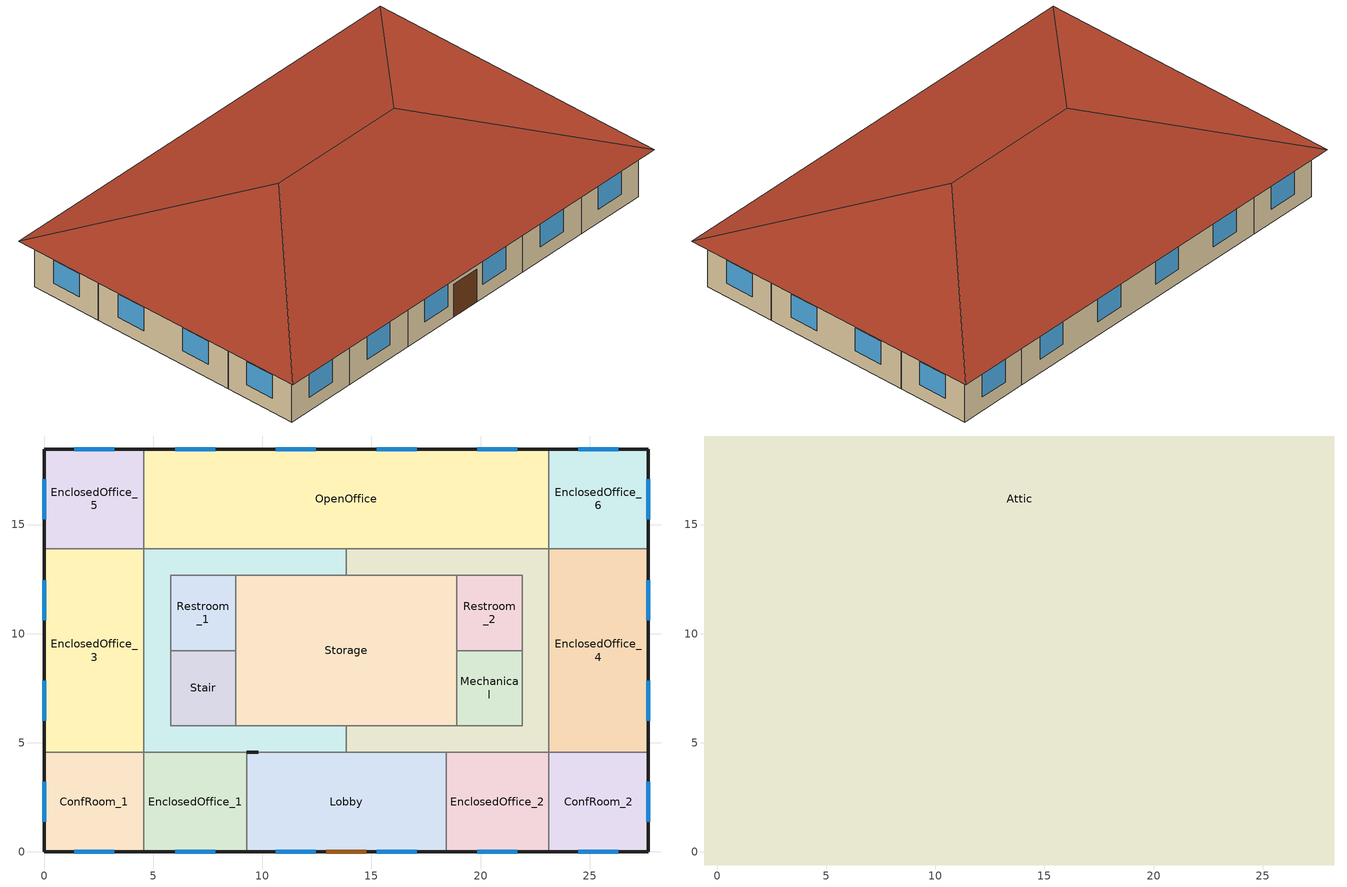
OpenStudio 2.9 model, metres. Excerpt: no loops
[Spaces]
ConfRoom_1
 floor ground: 4.57,4.57 4.57,0 0,0 0,4.57 z0
 wall outside: 0,4.57 0,0 4.57,0 z0:3.05
 wall to EnclosedOffice_3: 4.57,4.57 0,4.57 z0:3.05
 wall to EnclosedOffice_1: 4.57,0 4.57,4.57 z0:3.05
 window: 1.39,0 3.22,0 / 0,3.22 0,1.39 z0.9:2.42
EnclosedOffice_1
 floor ground: 9.27,4.57 9.27,0 4.57,0 4.57,4.57 z0
 wall outside: 4.57,0 9.27,0 z0:3.05
 wall to Lobby: 9.27,0 9.27,4.57 z0:3.05
 wall to Corridor_1: 9.27,4.57 4.57,4.57 z0:3.05
 window: 6.01,0 7.84,0 z0.9:2.42
Lobby
 floor ground: 18.42,4.57 18.42,0 9.27,0 9.27,4.57 z0
 wall outside: 9.27,0 18.42,0 z0:3.05
 wall to Corridor_2: 18.42,4.57 13.85,4.57 z0:3.05
 wall to EnclosedOffice_2: 18.42,0 18.42,4.57 z0:3.05
 wall to Corridor_1: 13.85,4.57 9.27,4.57 z0:3.05
 window: 10.62,0 12.45,0 / 15.24,0 17.07,0 z0.9:2.42
 door: 12.93,0 14.76,0 z0:2.13
EnclosedOffice_2
 floor ground: 23.12,4.57 23.12,0 18.42,0 18.42,4.57 z0
 wall outside: 18.42,0 23.12,0 z0:3.05
 wall to Corridor_2: 23.12,4.57 18.42,4.57 z0:3.05
 wall to ConfRoom_2: 23.12,0 23.12,4.57 z0:3.05
 window: 19.85,0 21.68,0 z0.9:2.42
ConfRoom_2
 floor ground: 27.69,4.57 27.69,0 23.12,0 23.12,4.57 z0
 wall outside: 23.12,0 27.69,0 27.69,4.57 z0:3.05
 wall to EnclosedOffice_4: 27.69,4.57 23.12,4.57 z0:3.05
 window: 24.47,0 26.3,0 / 27.69,1.39 27.69,3.22 z0.9:2.42
EnclosedOffice_3
 floor ground: 4.57,13.89 4.57,4.57 0,4.57 0,13.89 z0
 wall outside: 0,13.89 0,4.57 z0:3.05
 wall to EnclosedOffice_5: 4.57,13.89 0,13.89 z0:3.05
 wall to Corridor_1: 4.57,4.57 4.57,13.89 z0:3.05
 window: 0,12.45 0,10.62 / 0,7.84 0,6.01 z0.9:2.42
Corridor_1
 floor ground: 13.85,13.89 13.85,12.67 5.79,12.67 5.79,5.79 13.85,5.79 13.85,4.57 4.57,4.57 4.57,13.89 z0
 wall outside: 9.27,4.57 9.82,4.57 z0:3.05
 wall to OpenOffice: 13.85,13.89 4.57,13.89 z0:3.05
 wall to Corridor_2: 13.85,12.67 13.85,13.89 / 13.85,4.57 13.85,5.79 z0:3.05
 wall to Storage: 8.78,12.67 13.85,12.67 / 13.85,5.79 8.78,5.79 z0:3.05
 wall to Restroom_1: 5.79,9.23 5.79,12.67 8.78,12.67 z0:3.05
 wall to Stair: 8.78,5.79 5.79,5.79 5.79,9.23 z0:3.05
Corridor_2
 floor ground: 23.12,13.89 23.12,4.57 13.85,4.57 13.85,5.79 21.9,5.79 21.9,12.67 13.85,12.67 13.85,13.89 z0
 wall to Storage: 18.91,5.79 13.85,5.79 / 13.85,12.67 18.91,12.67 z0:3.05
 wall to Mechanical: 21.9,9.23 21.9,5.79 18.91,5.79 z0:3.05
 wall to Restroom_2: 18.91,12.67 21.9,12.67 21.9,9.23 z0:3.05
 wall to OpenOffice: 23.12,13.89 13.85,13.89 z0:3.05
 wall to EnclosedOffice_4: 23.12,4.57 23.12,13.89 z0:3.05
EnclosedOffice_4
 floor ground: 27.69,13.89 27.69,4.57 23.12,4.57 23.12,13.89 z0
 wall outside: 27.69,4.57 27.69,13.89 z0:3.05
 wall to EnclosedOffice_6: 27.69,13.89 23.12,13.89 z0:3.05
 window: 27.69,6.01 27.69,7.84 / 27.69,10.62 27.69,12.45 z0.9:2.42
Stair
 floor ground: 8.78,9.23 8.78,5.79 5.79,5.79 5.79,9.23 z0
 wall to Restroom_1: 8.78,9.23 5.79,9.23 z0:3.05
 wall to Storage: 8.78,5.79 8.78,9.23 z0:3.05
Storage
 floor ground: 18.91,12.67 18.91,5.79 8.78,5.79 8.78,12.67 z0
 wall to Restroom_2: 18.91,9.23 18.91,12.67 z0:3.05
 wall to Mechanical: 18.91,5.79 18.91,9.23 z0:3.05
 wall to Restroom_1: 8.78,12.67 8.78,9.23 z0:3.05
Mechanical
 floor ground: 21.9,9.23 21.9,5.79 18.91,5.79 18.91,9.23 z0
 wall to Restroom_2: 21.9,9.23 18.91,9.23 z0:3.05
Restroom_1
 floor ground: 8.78,12.67 8.78,9.23 5.79,9.23 5.79,12.67 z0
Restroom_2
 floor ground: 21.9,12.67 21.9,9.23 18.91,9.23 18.91,12.67 z0
EnclosedOffice_5
 floor ground: 4.57,18.46 4.57,13.89 0,13.89 0,18.46 z0
 wall outside: 4.57,18.46 0,18.46 0,13.89 z0:3.05
 wall to OpenOffice: 4.57,13.89 4.57,18.46 z0:3.05
 window: 0,17.07 0,15.24 / 3.22,18.46 1.39,18.46 z0.9:2.42
OpenOffice
 floor ground: 23.12,18.46 23.12,13.89 4.57,13.89 4.57,18.46 z0
 wall outside: 23.12,18.46 4.57,18.46 z0:3.05
 wall to EnclosedOffice_6: 23.12,13.89 23.12,18.46 z0:3.05
 window: 21.68,18.46 19.85,18.46 / 17.07,18.46 15.24,18.46 / 12.45,18.46 10.62,18.46 / 7.84,18.46 6.01,18.46 z0.9:2.42
EnclosedOffice_6
 floor ground: 27.69,18.46 27.69,13.89 23.12,13.89 23.12,18.46 z0
 wall outside: 27.69,13.89 27.69,18.46 23.12,18.46 z0:3.05
 window: 27.69,15.24 27.69,17.07 / 26.3,18.46 24.47,18.46 z0.9:2.42
Attic
 floor outside: 28.29,19.06 28.29,-0.6 27.69,0 27.69,18.46 z3.05; -0.6,19.06 0,18.46 0,0 -0.6,-0.6 z3.05; 27.69,0 28.29,-0.6 -0.6,-0.6 0,0 z3.05; 28.29,19.06 27.69,18.46 0,18.46 -0.6,19.06 z3.05
 floor to OpenOffice: 23.12,18.46 23.12,13.89 4.57,13.89 4.57,18.46 z3.05
 floor to EnclosedOffice_1: 9.27,4.57 9.27,0 4.57,0 4.57,4.57 z3.05
 floor to Storage: 18.91,12.67 18.91,5.79 8.78,5.79 8.78,12.67 z3.05
 floor to Stair: 8.78,9.23 8.78,5.79 5.79,5.79 5.79,9.23 z3.05
 floor to ConfRoom_1: 4.57,4.57 4.57,0 0,0 0,4.57 z3.05
 floor to EnclosedOffice_4: 27.69,13.89 27.69,4.57 23.12,4.57 23.12,13.89 z3.05
 floor to EnclosedOffice_2: 23.12,4.57 23.12,0 18.42,0 18.42,4.57 z3.05
 floor to ConfRoom_2: 27.69,4.57 27.69,0 23.12,0 23.12,4.57 z3.05
 floor to Mechanical: 21.9,9.23 21.9,5.79 18.91,5.79 18.91,9.23 z3.05
 floor to Restroom_2: 21.9,12.67 21.9,9.23 18.91,9.23 18.91,12.67 z3.05
 floor to Restroom_1: 8.78,12.67 8.78,9.23 5.79,9.23 5.79,12.67 z3.05
 floor to EnclosedOffice_5: 4.57,18.46 4.57,13.89 0,13.89 0,18.46 z3.05
 floor to EnclosedOffice_3: 4.57,13.89 4.57,4.57 0,4.57 0,13.89 z3.05
 floor to EnclosedOffice_6: 27.69,18.46 27.69,13.89 23.12,13.89 23.12,18.46 z3.05
 floor to Lobby: 18.42,4.57 18.42,0 9.27,0 9.27,4.57 z3.05
 floor to Corridor_2: 23.12,13.89 23.12,4.57 13.85,4.57 13.85,5.79 21.9,5.79 21.9,12.67 13.85,12.67 13.85,13.89 z3.05
 floor to Corridor_1: 13.85,13.89 13.85,12.67 5.79,12.67 5.79,5.79 13.85,5.79 13.85,4.57 4.57,4.57 4.57,13.89 z3.05
 floor ground: 4.57,13.89 5.79,12.67 5.79,5.79 13.85,5.79 13.85,4.57 4.57,4.57 z3.05
 roof outside: 9.23,9.23,6.33 -0.6,19.06,3.05 -0.6,-0.6,3.05; 18.46,9.23,6.33 28.29,19.06,3.05 -0.6,19.06,3.05 9.23,9.23,6.33; 18.46,9.23,6.33 28.29,-0.6,3.05 28.29,19.06,3.05; 9.23,9.23,6.33 -0.6,-0.6,3.05 28.29,-0.6,3.05 18.46,9.23,6.33
[Building]
-SmallOfficeDetailed-ASHRAE 169-2006-5A created: 2020-03-26 09:35:49 -0700: Default Construction Set=90.1-2013 - SmallOfficeDetailed - ASHRAE 169-2006-5A; Standards Number of Stories=1; Standards Number of Above Ground Stories=0; Standards Building Type=SmallOfficeDetailed
[Site]
Chicago Ohare Intl Ap_IL_USA: Latitude {deg}=41.98; Longitude {deg}=-87.92; Time Zone {hr}=-6; Elevation {m}=201; Terrain=City
[ClimateZones]
Climate Zone Institution Name 1=ASHRAE; Climate Zone Document Name 1=ANSI/ASHRAE Standard 169; Climate Zone Document Year 1=2006; Climate Zone Value 1=5A
[Site:WaterMainsTemperature]
Calculation Method=Correlation; Annual Average Outdoor Air Temperature {C}=9.925; Maximum Difference In Monthly Average Outdoor Air Temperatures {deltaC}=28.7
[SizingPeriod:DesignDay] Barometric Pressure {Pa}=98934; Sky Clearness=0; Rain Indicator=0; Snow Indicator=0; Day of Month=21; Daylight Saving Time Indicator=0; Humidity Indicating Type=Wetbulb; Dry-Bulb Temperature Range Modifier Type=DefaultMultipliers
Name | Maximum Dry-Bulb Temperature {C} | Daily Dry-Bulb Temperature Range {deltaC} | Humidity Indicating Conditions at Maximum Dry-Bulb | Wind Speed {m/s} | Wind Direction {deg} | Month | Day Type | Solar Model Indicator | ASHRAE Taub | ASHRAE Taud
Chicago Ohare Intl Ap Ann Clg .4% Condns DB=>MWB | 33.3 | 10.5 | 23.7 | 5.2 | 230 | 7 | SummerDesignDay | ASHRAETau | 0.455 | 2.05
Chicago Ohare Intl Ap Ann Htg 99.6% Condns DB | -20 | 0 | -20 | 4.9 | 270 | 1 | WinterDesignDay | ASHRAEClearSky
[Site:GroundTemperature:BuildingSurface]
19.527, 19.502, 19.536, 19.598, 20.002, 21.64, 22.225, 22.375, 21.449, 20.121, 19.802, 19.633
[Material:NoMass] Thermal Absorptance=0.9; Solar Absorptance=0.7
Name | Roughness | Thermal Resistance {m2-K/W} | Visible Absorptance
CP02 CARPET PAD | VeryRough | 0.21648 | 0.8
Typical Insulation R-17.04 | Smooth | 3.00072 | 0.7
Typical Carpet Pad | Smooth | 0.21648 | 0.8
Typical Insulation R-17.43 | Smooth | 3.06942 | 0.7
Typical Insulation R-45.98 | Smooth | 8.09839 | 0.7
Typical Insulation R-1.15 | Smooth | 0.202509 | 0.7
Typical Insulation R-1.15 1 | Smooth | 0.202527 | 0.7
[Material]
Name | Roughness | Thickness {m} | Conductivity {W/m-K} | Density {kg/m3} | Specific Heat {J/kg-K} | Thermal Absorptance | Solar Absorptance | Visible Absorptance
100mm Normalweight concrete floor | MediumSmooth | 0.1016 | 2.31 | 2322 | 832
G01 13mm gypsum board | Smooth | 0.0127 | 0.16 | 800 | 1090 | 0.9 | 0.7 | 0.5
4 in. Normalweight Concrete Floor | MediumRough | 0.1016 | 2.31 | 2322 | 832 | 0.9 | 0.7 | 0.7
25mm Stucco | Smooth | 0.0254 | 0.72 | 1856 | 840 | 0.9 | 0.7 | 0.7
5/8 in. Gypsum Board | MediumSmooth | 0.0159 | 0.16 | 800 | 1090 | 0.9 | 0.7 | 0.7
8 in. Normalweight Concrete Floor | MediumRough | 0.2032 | 2.31 | 2322 | 832 | 0.9 | 0.7 | 0.7
8 in. Concrete Block Basement Wall | MediumRough | 0.2032 | 1.326 | 1842 | 912 | 0.9 | 0.7 | 0.7
F08 Metal surface | Smooth | 0.0008 | 45.28 | 7824 | 500 | 0.9 | 0.7 | 0.7
G05 25mm wood | MediumSmooth | 0.0254 | 0.15 | 608 | 1630 | 0.9 | 0.5 | 0.5
Std Wood 6inch | MediumSmooth | 0.15 | 0.12 | 540 | 1210 | 0.9 | 0.7 | 0.7
[Construction]
Typical Insulated Exterior Mass Floor R-19.61: Typical Insulation R-17.04, 4 in. Normalweight Concrete Floor, Typical Carpet Pad
Typical Insulated Wood Framed Exterior Wall R-19.61: 25mm Stucco, 5/8 in. Gypsum Board, Typical Insulation R-17.43, 5/8 in. Gypsum Board
Typical Wood Joist Attic Floor R-47.62: 5/8 in. Gypsum Board, Typical Insulation R-45.98
Typical Interior Floor: 100mm Normalweight concrete floor, CP02 CARPET PAD
Typical Interior Wall: G01 13mm gypsum board, G01 13mm gypsum board
Typical Interior Ceiling: CP02 CARPET PAD, 100mm Normalweight concrete floor
Typical Insulated Carpeted 8in Slab Floor: 8 in. Normalweight Concrete Floor, Typical Carpet Pad
Typical Insulated Basement Mass Wall: 8 in. Concrete Block Basement Wall
U 0.48 SHGC 0.40 Dbl Ref-D Clr 6mm/13mm: REF D CLEAR 6MM, AIR 13MM, CLEAR 6MM
Typical Insulated Metal Door R-2.0: F08 Metal surface, Typical Insulation R-1.15
U 0.44 SHGC 0.26 Dbl Ref-B-H Clr 6mm/13mm Air: REF B CLEAR HI 6MM, AIR 13MM, CLEAR 6MM
Typical Overhead Door R-2.0: Typical Insulation R-1.15 1
Window_U_0.50_SHGC_0.40_Skylight_Frame_Width_0.430_in: Glass_2052_LayerAvg, Gap_1_W_0_0038, Glass_2027F_LayerAvg
Typical Interior Window: Clear 3mm
Typical Interior Door; Typical Interior Partition: G05 25mm wood
InteriorFurnishings: Std Wood 6inch
[DefaultConstructionSet]
90.1-2013 - SmallOfficeDetailed - ASHRAE 169-2006-5A: Default Exterior Surface Constructions=Default Surface Constructions 1; Default Interior Surface Constructions=Default Surface Constructions 2; Default Ground Contact Surface Constructions=Default Surface Constructions 3; Default Exterior SubSurface Constructions=Default Sub Surface Constructions 1; Default Interior SubSurface Constructions=Default Sub Surface Constructions 2; Interior Partition Construction=Typical Interior Partition
[DefaultSurfaceConstructions]
Name | Floor Construction | Wall Construction | Roof Ceiling Construction
Default Surface Constructions 1 | Typical Insulated Exterior Mass Floor R-19.61 | Typical Insulated Wood Framed Exterior Wall R-19.61 | Typical Wood Joist Attic Floor R-47.62
Default Surface Constructions 2 | Typical Interior Floor | Typical Interior Wall | Typical Interior Ceiling
Default Surface Constructions 3 | Typical Insulated Carpeted 8in Slab Floor | Typical Insulated Basement Mass Wall
[DefaultSubSurfaceConstructions]
Name | Fixed Window Construction | Operable Window Construction | Door Construction | Glass Door Construction | Overhead Door Construction | Skylight Construction | Tubular Daylight Dome Construction | Tubular Daylight Diffuser Construction
Default Sub Surface Constructions 1 | U 0.48 SHGC 0.40 Dbl Ref-D Clr 6mm/13mm | U 0.48 SHGC 0.40 Dbl Ref-D Clr 6mm/13mm | Typical Insulated Metal Door R-2.0 | U 0.44 SHGC 0.26 Dbl Ref-B-H Clr 6mm/13mm Air | Typical Overhead Door R-2.0 | Window_U_0.50_SHGC_0.40_Skylight_Frame_Width_0.430_in | Typical Interior Window | Typical Interior Window
Default Sub Surface Constructions 2 | Typical Interior Window | Typical Interior Window | Typical Interior Door
[WindowMaterial:Glazing] Optical Data Type=SpectralAverage; Infrared Transmittance at Normal Incidence=0; Dirt Correction Factor for Solar and Visible Transmittance=1; Solar Diffusing=No
Name | Thickness {m} | Solar Transmittance at Normal Incidence | Front Side Solar Reflectance at Normal Incidence | Back Side Solar Reflectance at Normal Incidence | Visible Transmittance at Normal Incidence | Front Side Visible Reflectance at Normal Incidence | Back Side Visible Reflectance at Normal Incidence | Front Side Infrared Hemispherical Emissivity | Back Side Infrared Hemispherical Emissivity | Conductivity {W/m-K}
REF D CLEAR 6MM | 0.006 | 0.429 | 0.308 | 0.379 | 0.334 | 0.453 | 0.505 | 0.84 | 0.82 | 0.9
CLEAR 6MM | 0.006 | 0.775 | 0.071 | 0.071 | 0.881 | 0.08 | 0.08 | 0.84 | 0.84 | 0.9
REF B CLEAR HI 6MM | 0.006 | 0.24 | 0.16 | 0.32 | 0.3 | 0.16 | 0.29 | 0.84 | 0.6 | 0.9
Glass_2052_LayerAvg | 0.00837 | 0.507767 | 0.054228 | 0.0544931 | 0.586833 | 0.05805 | 0.058397 | 0.84 | 0.84 | 1
Glass_2027F_LayerAvg | 0.004 | 0.369744 | 0.470069 | 0.340935 | 0.765222 | 0.0546 | 0.073741 | 0.03675 | 0.84 | 1
Clear 3mm | 0.003 | 0.837 | 0.075 | 0.075 | 0.898 | 0.081 | 0.081 | 0.84 | 0.84 | 0.9
[WindowMaterial:Gas] Gas Type=Air
Name | Thickness {m}
AIR 13MM | 0.0127
Gap_1_W_0_0038 | 0.0038
[DesignSpecification:OutdoorAir]
Name | Outdoor Air Flow per Person {m3/s-person} | Outdoor Air Flow per Floor Area {m3/s-m2} | Outdoor Air Flow Air Changes per Hour {1/hr} | Outdoor Air Method
SmallOffice - Attic Ventilation | 0 | 0 | 0
SmallOffice - ClosedOffice Ventilation; SmallOffice - Conference Ventilation; SmallOffice - Lobby Ventilation; SmallOffice - OpenOffice Ventilation | 0.00235974 | 0.0003048 |  | Sum
SmallOffice - Corridor Ventilation; SmallOffice - Restroom Ventilation; SmallOffice - Stair Ventilation |  | 0.0003048 |  | Sum
SmallOffice - Elec/MechRoom Ventilation; SmallOffice - Storage Ventilation |  | 0.0006096 |  | Sum
[ThermostatSetpoint:DualSetpoint]
Name | Heating Setpoint Temperature Schedule | Cooling Setpoint Temperature Schedule
SmallOffice - Attic Thermostat 1
SmallOffice - Conference Thermostat 1; SmallOffice - Conference Thermostat 2; SmallOffice - Corridor Thermostat 1; SmallOffice - Corridor Thermostat 2; SmallOffice - ClosedOffice Thermostat 1; SmallOffice - ClosedOffice Thermostat 2; SmallOffice - ClosedOffice Thermostat 3; SmallOffice - ClosedOffice Thermostat 4; SmallOffice - ClosedOffice Thermostat 5; SmallOffice - ClosedOffice Thermostat 6; SmallOffice - Lobby Thermostat 1; SmallOffice - Elec/MechRoom Thermostat 1; SmallOffice - OpenOffice Thermostat 1; SmallOffice - Restroom Thermostat 1; SmallOffice - Restroom Thermostat 2; SmallOffice - Stair Thermostat 1; SmallOffice - Storage Thermostat 1 | OfficeSmall HTGSETP_SCH_NO_OPTIMUM | OfficeSmall CLGSETP_SCH_NO_OPTIMUM
[BuildingStory]
Building Story 1: Nominal Z Coordinate {m}=0; Nominal Floor to Floor Height {m}=3.048
[Space]
Name | Space Type | Building Story | Thermal Zone | Part of Total Floor Area
ConfRoom_1 | SmallOffice - Conference | Building Story 1 | ConfRoom_1 ZN
EnclosedOffice_1 | SmallOffice - ClosedOffice | Building Story 1 | EnclosedOffice_1 ZN
Lobby | SmallOffice - Lobby | Building Story 1 | Lobby ZN
EnclosedOffice_2 | SmallOffice - ClosedOffice | Building Story 1 | EnclosedOffice_2 ZN
ConfRoom_2 | SmallOffice - Conference | Building Story 1 | ConfRoom_2 ZN
EnclosedOffice_3 | SmallOffice - ClosedOffice | Building Story 1 | EnclosedOffice_3 ZN
Corridor_1 | SmallOffice - Corridor | Building Story 1 | Corridor_1 ZN
Corridor_2 | SmallOffice - Corridor | Building Story 1 | Corridor_2 ZN
EnclosedOffice_4 | SmallOffice - ClosedOffice | Building Story 1 | EnclosedOffice_4 ZN
Stair | SmallOffice - Stair | Building Story 1 | Stair ZN
Storage | SmallOffice - Storage | Building Story 1 | Storage ZN
Mechanical | SmallOffice - Elec/MechRoom | Building Story 1 | Mechanical ZN
Restroom_1 | SmallOffice - Restroom | Building Story 1 | Restroom_1 ZN
Restroom_2 | SmallOffice - Restroom | Building Story 1 | Restroom_2 ZN
EnclosedOffice_5 | SmallOffice - ClosedOffice | Building Story 1 | EnclosedOffice_5 ZN
OpenOffice | SmallOffice - OpenOffice | Building Story 1 | OpenOffice ZN
EnclosedOffice_6 | SmallOffice - ClosedOffice | Building Story 1 | EnclosedOffice_6 ZN
Attic | SmallOffice - Attic |  | Attic ZN | No
[SpaceType] Standards Building Type=Office
Name | Default Schedule Set | Design Specification Outdoor Air Object | Standards Space Type
SmallOffice - Attic | SmallOffice - Attic Schedule Set | SmallOffice - Attic Ventilation | SmallOffice - Attic
SmallOffice - OpenOffice | SmallOffice - OpenOffice Schedule Set | SmallOffice - OpenOffice Ventilation | SmallOffice - OpenOffice
SmallOffice - ClosedOffice | SmallOffice - ClosedOffice Schedule Set | SmallOffice - ClosedOffice Ventilation | SmallOffice - ClosedOffice
SmallOffice - Storage | SmallOffice - Storage Schedule Set | SmallOffice - Storage Ventilation | SmallOffice - Storage
SmallOffice - Corridor | SmallOffice - Corridor Schedule Set | SmallOffice - Corridor Ventilation | SmallOffice - Corridor
SmallOffice - Restroom | SmallOffice - Restroom Schedule Set | SmallOffice - Restroom Ventilation | SmallOffice - Restroom
SmallOffice - Lobby | SmallOffice - Lobby Schedule Set | SmallOffice - Lobby Ventilation | SmallOffice - Lobby
SmallOffice - Conference | SmallOffice - Conference Schedule Set | SmallOffice - Conference Ventilation | SmallOffice - Conference
SmallOffice - Elec/MechRoom | SmallOffice - Elec/MechRoom Schedule Set | SmallOffice - Elec/MechRoom Ventilation | SmallOffice - Elec/MechRoom
SmallOffice - Stair | SmallOffice - Stair Schedule Set | SmallOffice - Stair Ventilation | SmallOffice - Stair
[DefaultScheduleSet]
Name | Number of People Schedule | People Activity Level Schedule | Lighting Schedule | Electric Equipment Schedule | Infiltration Schedule
SmallOffice - Attic Schedule Set
SmallOffice - ClosedOffice Schedule Set; SmallOffice - Conference Schedule Set; SmallOffice - Corridor Schedule Set; SmallOffice - Lobby Schedule Set; SmallOffice - OpenOffice Schedule Set; SmallOffice - Restroom Schedule Set | OfficeSmall BLDG_OCC_SCH | OfficeSmall ACTIVITY_SCH | OfficeSmall BLDG_LIGHT_SCH_2013 | OfficeSmall BLDG_EQUIP_SCH_2013 | OfficeSmall INFIL_QUARTER_ON_SCH
SmallOffice - Elec/MechRoom Schedule Set |  |  | OfficeSmall BLDG_LIGHT_SCH_2013 | OfficeSmall BLDG_EQUIP_SCH_2013 | OfficeSmall INFIL_QUARTER_ON_SCH
SmallOffice - Stair Schedule Set; SmallOffice - Storage Schedule Set |  | OfficeSmall ACTIVITY_SCH | OfficeSmall BLDG_LIGHT_SCH_2013 | OfficeSmall BLDG_EQUIP_SCH_2013 | OfficeSmall INFIL_QUARTER_ON_SCH
[People:Definition] Number of People Calculation Method=People/Area; Fraction Radiant=0.3
Name | People per Space Floor Area {person/m2}
SmallOffice - ClosedOffice People Definition | 0.0511286
SmallOffice - Conference People Definition | 0.538196
SmallOffice - Lobby People Definition | 0.107639
SmallOffice - OpenOffice People Definition | 0.0565105
[People] Work Efficiency Schedule=Work Efficiency Schedule; Clothing Insulation Schedule=Clothing Schedule; Air Velocity Schedule=Air Velocity Schedule; Multiplier=1
Name | People Definition | Space or SpaceType
SmallOffice - ClosedOffice People | SmallOffice - ClosedOffice People Definition | SmallOffice - ClosedOffice
SmallOffice - Conference People | SmallOffice - Conference People Definition | SmallOffice - Conference
SmallOffice - Lobby People | SmallOffice - Lobby People Definition | SmallOffice - Lobby
SmallOffice - OpenOffice People | SmallOffice - OpenOffice People Definition | SmallOffice - OpenOffice
[Lights:Definition] Design Level Calculation Method=Watts/Area; Fraction Radiant=0.4; Fraction Visible=0.2; Return Air Fraction=0.4
Name | Watts per Space Floor Area {W/m2}
SmallOffice - ClosedOffice Lights Definition | 11.9479
SmallOffice - Conference Lights Definition | 13.2396
SmallOffice - Corridor Lights Definition | 7.10418
SmallOffice - Elec/MechRoom Lights Definition | 10.2257
SmallOffice - Lobby Lights Definition | 9.68752
SmallOffice - OpenOffice Lights Definition; SmallOffice - Restroom Lights Definition | 10.5486
SmallOffice - Stair Lights Definition | 7.4271
SmallOffice - Storage Lights Definition | 6.78126
[Lights] Fraction Replaceable=1
Name | Lights Definition | Space or SpaceType
SmallOffice - ClosedOffice Lights | SmallOffice - ClosedOffice Lights Definition | SmallOffice - ClosedOffice
SmallOffice - Conference Lights | SmallOffice - Conference Lights Definition | SmallOffice - Conference
SmallOffice - Corridor Lights | SmallOffice - Corridor Lights Definition | SmallOffice - Corridor
SmallOffice - Elec/MechRoom Lights | SmallOffice - Elec/MechRoom Lights Definition | SmallOffice - Elec/MechRoom
SmallOffice - Lobby Lights | SmallOffice - Lobby Lights Definition | SmallOffice - Lobby
SmallOffice - OpenOffice Lights | SmallOffice - OpenOffice Lights Definition | SmallOffice - OpenOffice
SmallOffice - Restroom Lights | SmallOffice - Restroom Lights Definition | SmallOffice - Restroom
SmallOffice - Stair Lights | SmallOffice - Stair Lights Definition | SmallOffice - Stair
SmallOffice - Storage Lights | SmallOffice - Storage Lights Definition | SmallOffice - Storage
[ElectricEquipment:Definition] Design Level Calculation Method=Watts/Area; Fraction Latent=0; Fraction Radiant=0.5; Fraction Lost=0
Name | Watts per Space Floor Area {W/m2}
SmallOffice - ClosedOffice Elec Equip Definition | 9.3646
SmallOffice - Conference Elec Equip Definition | 10.7639
SmallOffice - Corridor Elec Equip Definition | 3.12153
SmallOffice - Elec/MechRoom Elec Equip Definition; SmallOffice - Lobby Elec Equip Definition; SmallOffice - Restroom Elec Equip Definition | 2.90626
SmallOffice - OpenOffice Elec Equip Definition | 10.3334
[ElectricEquipment]
Name | Electric Equipment Definition | Space or SpaceType
SmallOffice - ClosedOffice Elec Equip | SmallOffice - ClosedOffice Elec Equip Definition | SmallOffice - ClosedOffice
SmallOffice - Conference Elec Equip | SmallOffice - Conference Elec Equip Definition | SmallOffice - Conference
SmallOffice - Corridor Elec Equip | SmallOffice - Corridor Elec Equip Definition | SmallOffice - Corridor
SmallOffice - Elec/MechRoom Elec Equip | SmallOffice - Elec/MechRoom Elec Equip Definition | SmallOffice - Elec/MechRoom
SmallOffice - Lobby Elec Equip | SmallOffice - Lobby Elec Equip Definition | SmallOffice - Lobby
SmallOffice - OpenOffice Elec Equip | SmallOffice - OpenOffice Elec Equip Definition | SmallOffice - OpenOffice
SmallOffice - Restroom Elec Equip | SmallOffice - Restroom Elec Equip Definition | SmallOffice - Restroom
[SpaceInfiltration:DesignFlowRate] Temperature Term Coefficient=0; Velocity Squared Term Coefficient=0
Name | Space or SpaceType | Schedule | Design Flow Rate Calculation Method | Flow per Exterior Surface Area {m3/s-m2} | Constant Term Coefficient | Velocity Term Coefficient | Design Flow Rate {m3/s}
ConfRoom_1 Infiltration | ConfRoom_1 | OfficeSmall INFIL_QUARTER_ON_SCH | Flow/ExteriorArea | 0.000569573 | 0 | 0.224
ConfRoom_2 Infiltration | ConfRoom_2 | OfficeSmall INFIL_QUARTER_ON_SCH | Flow/ExteriorArea | 0.000569573 | 0 | 0.224
Corridor_1 Infiltration | Corridor_1 | OfficeSmall INFIL_QUARTER_ON_SCH | Flow/ExteriorArea | 0.000569573 | 0 | 0.224
EnclosedOffice_1 Infiltration | EnclosedOffice_1 | OfficeSmall INFIL_QUARTER_ON_SCH | Flow/ExteriorArea | 0.000569573 | 0 | 0.224
EnclosedOffice_2 Infiltration | EnclosedOffice_2 | OfficeSmall INFIL_QUARTER_ON_SCH | Flow/ExteriorArea | 0.000569573 | 0 | 0.224
EnclosedOffice_3 Infiltration | EnclosedOffice_3 | OfficeSmall INFIL_QUARTER_ON_SCH | Flow/ExteriorArea | 0.000569573 | 0 | 0.224
EnclosedOffice_4 Infiltration | EnclosedOffice_4 | OfficeSmall INFIL_QUARTER_ON_SCH | Flow/ExteriorArea | 0.000569573 | 0 | 0.224
EnclosedOffice_5 Infiltration | EnclosedOffice_5 | OfficeSmall INFIL_QUARTER_ON_SCH | Flow/ExteriorArea | 0.000569573 | 0 | 0.224
EnclosedOffice_6 Infiltration | EnclosedOffice_6 | OfficeSmall INFIL_QUARTER_ON_SCH | Flow/ExteriorArea | 0.000569573 | 0 | 0.224
Lobby Infiltration | Lobby | OfficeSmall INFIL_QUARTER_ON_SCH | Flow/ExteriorArea | 0.000569573 | 0 | 0.224
OpenOffice Infiltration | OpenOffice | OfficeSmall INFIL_QUARTER_ON_SCH | Flow/ExteriorArea | 0.000569573 | 0 | 0.224
entry door Infiltration | Lobby | OfficeSmall INFIL_Door_Opening_SCH_2013 | Flow/Space |  | 1 | 0 | 0.0764554
attic Infiltration | Attic | Always On | Flow/Space |  | 1 | 0 | 0.2001
[ThermalZone] Use Ideal Air Loads=No
Name | Thermostat
Attic ZN | SmallOffice - Attic Thermostat 1
ConfRoom_1 ZN | SmallOffice - Conference Thermostat 1
ConfRoom_2 ZN | SmallOffice - Conference Thermostat 2
Corridor_1 ZN | SmallOffice - Corridor Thermostat 1
Corridor_2 ZN | SmallOffice - Corridor Thermostat 2
EnclosedOffice_1 ZN | SmallOffice - ClosedOffice Thermostat 1
EnclosedOffice_2 ZN | SmallOffice - ClosedOffice Thermostat 2
EnclosedOffice_3 ZN | SmallOffice - ClosedOffice Thermostat 3
EnclosedOffice_4 ZN | SmallOffice - ClosedOffice Thermostat 4
EnclosedOffice_5 ZN | SmallOffice - ClosedOffice Thermostat 5
EnclosedOffice_6 ZN | SmallOffice - ClosedOffice Thermostat 6
Lobby ZN | SmallOffice - Lobby Thermostat 1
Mechanical ZN | SmallOffice - Elec/MechRoom Thermostat 1
OpenOffice ZN | SmallOffice - OpenOffice Thermostat 1
Restroom_1 ZN | SmallOffice - Restroom Thermostat 1
Restroom_2 ZN | SmallOffice - Restroom Thermostat 2
Stair ZN | SmallOffice - Stair Thermostat 1
Storage ZN | SmallOffice - Storage Thermostat 1
[Sizing:Zone]
Attic ZN: Zone Cooling Design Supply Air Temperature Input Method=SupplyAirTemperature; Zone Cooling Design Supply Air Temperature {C}=14; Zone Cooling Design Supply Air Temperature Difference {deltaC}=11.11; Zone Heating Design Supply Air Temperature Input Method=SupplyAirTemperature; Zone Heating Design Supply Air Temperature {C}=40; Zone Heating Design Supply Air Temperature Difference {deltaC}=11.11; Zone Cooling Design Supply Air Humidity Ratio {kg-H2O/kg-air}=0.0085; Zone Heating Design Supply Air Humidity Ratio {kg-H2O/kg-air}=0.008; Cooling Design Air Flow Method=DesignDay; Heating Design Air Flow Method=DesignDay; Account for Dedicated Outdoor Air System=No; Dedicated Outdoor Air System Control Strategy=NeutralSupplyAir; Dedicated Outdoor Air Low Setpoint Temperature for Design {C}=autosize; Dedicated Outdoor Air High Setpoint Temperature for Design {C}=autosize
[AvailabilityManager:NightCycle] Applicability Schedule=Always On Discrete; Control Type=CycleOnAny; Thermostat Tolerance {deltaC}=1; Cycling Run Time {s}=1800
Availability Manager Night Cycle 1; Availability Manager Night Cycle 2; Availability Manager Night Cycle 3; Availability Manager Night Cycle 4; Availability Manager Night Cycle 5; Availability Manager Night Cycle 6; Availability Manager Night Cycle 7; Availability Manager Night Cycle 8; Availability Manager Night Cycle 9; Availability Manager Night Cycle 10; Availability Manager Night Cycle 11; Availability Manager Night Cycle 12; Availability Manager Night Cycle 13; Availability Manager Night Cycle 14; Availability Manager Night Cycle 15; Availability Manager Night Cycle 16; Availability Manager Night Cycle 17
[InternalMass:Definition]
Internal Mass Definition 1: Construction=InteriorFurnishings; Design Level Calculation Method=SurfaceArea/Area; Surface Area per Space Floor Area=2
[InternalMass] Internal Mass Definition=Internal Mass Definition 1; Multiplier=1
Name | Space or SpaceType
Corridor_2 Mass | Corridor_2
ConfRoom_2 Mass | ConfRoom_2
Attic Mass | Attic
ConfRoom_1 Mass | ConfRoom_1
EnclosedOffice_4 Mass | EnclosedOffice_4
EnclosedOffice_1 Mass | EnclosedOffice_1
Lobby Mass | Lobby
EnclosedOffice_2 Mass | EnclosedOffice_2
Corridor_1 Mass | Corridor_1
EnclosedOffice_3 Mass | EnclosedOffice_3
Stair Mass | Stair
Storage Mass | Storage
OpenOffice Mass | OpenOffice
Mechanical Mass | Mechanical
Restroom_1 Mass | Restroom_1
Restroom_2 Mass | Restroom_2
EnclosedOffice_5 Mass | EnclosedOffice_5
EnclosedOffice_6 Mass | EnclosedOffice_6
[Exterior:Lights:Definition]
Name | Design Level {W}
Occ Sensing Exterior Lights Def | 896.07
NonDimming Exterior Lights Def | 40.54
[Exterior:Lights] Control Option=AstronomicalClock
Name | Exterior Lights Definition | Schedule
Occ Sensing Exterior Lights Def | Occ Sensing Exterior Lights Def | OfficeSmall Exterior_lighting_schedule_b
NonDimming Exterior Lights Def | NonDimming Exterior Lights Def | OfficeSmall Exterior_lighting_schedule_a
[Schedule:Constant]
Always On Discrete: Value=1
[Schedule:Ruleset]
Name | Default Day Schedule | Summer Design Day Schedule | Winter Design Day Schedule
Clothing Schedule | Clothing Schedule Default Winter Clothes
Air Velocity Schedule | Air Velocity Schedule Default
Work Efficiency Schedule | Work Efficiency Schedule Default
OfficeSmall BLDG_OCC_SCH | OfficeSmall BLDG_OCC_SCH Default | OfficeSmall BLDG_OCC_SCH Summer Design Day | OfficeSmall BLDG_OCC_SCH Winter Design Day
OfficeSmall ACTIVITY_SCH | OfficeSmall ACTIVITY_SCH Default | OfficeSmall ACTIVITY_SCH Summer Design Day | OfficeSmall ACTIVITY_SCH Winter Design Day
OfficeSmall BLDG_LIGHT_SCH_2013 | OfficeSmall BLDG_LIGHT_SCH_2013 Default | OfficeSmall BLDG_LIGHT_SCH_2013 Summer Design Day | OfficeSmall BLDG_LIGHT_SCH_2013 Winter Design Day
OfficeSmall BLDG_EQUIP_SCH_2013 | OfficeSmall BLDG_EQUIP_SCH_2013 Default | OfficeSmall BLDG_EQUIP_SCH_2013 Summer Design Day | OfficeSmall BLDG_EQUIP_SCH_2013 Winter Design Day
OfficeSmall INFIL_QUARTER_ON_SCH | OfficeSmall INFIL_QUARTER_ON_SCH Default | OfficeSmall INFIL_QUARTER_ON_SCH Summer Design Day | OfficeSmall INFIL_QUARTER_ON_SCH Winter Design Day
OfficeSmall HTGSETP_SCH_NO_OPTIMUM | OfficeSmall HTGSETP_SCH_NO_OPTIMUM Default | OfficeSmall HTGSETP_SCH_NO_OPTIMUM Summer Design Day | OfficeSmall HTGSETP_SCH_NO_OPTIMUM Winter Design Day
OfficeSmall CLGSETP_SCH_NO_OPTIMUM | OfficeSmall CLGSETP_SCH_NO_OPTIMUM Default | OfficeSmall CLGSETP_SCH_NO_OPTIMUM Summer Design Day | OfficeSmall CLGSETP_SCH_NO_OPTIMUM Winter Design Day
OfficeSmall INFIL_Door_Opening_SCH_2013 | OfficeSmall INFIL_Door_Opening_SCH_2013 Default | OfficeSmall INFIL_Door_Opening_SCH_2013 Summer Design Day | OfficeSmall INFIL_Door_Opening_SCH_2013 Winter Design Day
Always On | Always On Default
OfficeSmall Exterior_lighting_schedule_b | OfficeSmall Exterior_lighting_schedule_b Default | OfficeSmall Exterior_lighting_schedule_b Summer Design Day | OfficeSmall Exterior_lighting_schedule_b Winter Design Day
OfficeSmall Exterior_lighting_schedule_a | OfficeSmall Exterior_lighting_schedule_a Default | OfficeSmall Exterior_lighting_schedule_a Summer Design Day | OfficeSmall Exterior_lighting_schedule_a Winter Design Day
[Schedule:Day]
Clothing Schedule Default Winter Clothes; OfficeSmall BLDG_OCC_SCH Summer Design Day; OfficeSmall BLDG_LIGHT_SCH_2013 Summer Design Day; OfficeSmall BLDG_EQUIP_SCH_2013 Summer Design Day; OfficeSmall INFIL_QUARTER_ON_SCH Default; Always On Default: 24, 0, 1
Clothing Schedule Summer Clothes: 24, 0, 0.5
Air Velocity Schedule Default: 24, 0, 0.2
Work Efficiency Schedule Default; OfficeSmall BLDG_OCC_SCH Default; OfficeSmall BLDG_OCC_SCH Winter Design Day; OfficeSmall BLDG_LIGHT_SCH_2013 Winter Design Day; OfficeSmall BLDG_EQUIP_SCH_2013 Winter Design Day; OfficeSmall INFIL_Door_Opening_SCH_2013 Default; OfficeSmall INFIL_Door_Opening_SCH_2013 Winter Design Day; OfficeSmall INFIL_Door_Opening_SCH_2013 Summer Design Day: 24, 0, 0
OfficeSmall BLDG_OCC_SCH Wkdy Day: 6, 0, 0, 7, 0, 0.11, 8, 0, 0.21, 12, 0, 1, 13, 0, 0.53, 17, 0, 1, 18, 0, 0.32, 22, 0, 0.11, 23, 0, 0.05, 24, 0, 0
OfficeSmall ACTIVITY_SCH Default; OfficeSmall ACTIVITY_SCH Winter Design Day; OfficeSmall ACTIVITY_SCH Summer Design Day: 24, 0, 120
OfficeSmall BLDG_LIGHT_SCH_2013 Default; OfficeSmall BLDG_LIGHT_SCH_2013 Default|Wkdy Day: 5, 0, 0.18, 6, 0, 0.23, 7, 0, 0.178641, 8, 0, 0.326215, 12, 0, 0.699031, 13, 0, 0.621361, 17, 0, 0.699031, 18, 0, 0.473788, 20, 0, 0.326215, 22, 0, 0.248544, 23, 0, 0.178641, 24, 0, 0.18
OfficeSmall BLDG_LIGHT_SCH_2013 Wknd Day: 24, 0, 0.18
OfficeSmall BLDG_EQUIP_SCH_2013 Default; OfficeSmall BLDG_EQUIP_SCH_2013 Default|Wkdy Day: 6, 0, 0.409478, 8, 0, 0.479753, 12, 0, 0.959505, 13, 0, 0.901935, 17, 0, 0.959505, 18, 0, 0.479753, 23, 0, 0.191901, 24, 0, 0.163791
OfficeSmall BLDG_EQUIP_SCH_2013 Wknd Day: 24, 0, 0.163791
OfficeSmall INFIL_QUARTER_ON_SCH Summer Design Day; OfficeSmall INFIL_QUARTER_ON_SCH SmrDsn|Wkdy Day: 7, 0, 1, 19, 0, 0.25, 24, 0, 1
OfficeSmall INFIL_QUARTER_ON_SCH Winter Design Day; OfficeSmall INFIL_QUARTER_ON_SCH WntrDsn|Sat Day: 7, 0, 1, 18, 0, 0.25, 24, 0, 1
OfficeSmall HTGSETP_SCH_NO_OPTIMUM Default; OfficeSmall HTGSETP_SCH_NO_OPTIMUM Summer Design Day: 24, 0, 15.56
OfficeSmall HTGSETP_SCH_NO_OPTIMUM Wkdy Day: 6, 0, 15.56, 19, 0, 21.11, 24, 0, 15.56
OfficeSmall HTGSETP_SCH_NO_OPTIMUM Winter Design Day: 24, 0, 21.11
OfficeSmall CLGSETP_SCH_NO_OPTIMUM Default; OfficeSmall CLGSETP_SCH_NO_OPTIMUM Winter Design Day: 24, 0, 29.44
OfficeSmall CLGSETP_SCH_NO_OPTIMUM Summer Design Day: 24, 0, 23.89
OfficeSmall CLGSETP_SCH_NO_OPTIMUM Wkdy Day: 6, 0, 29.44, 18, 0, 23.89, 24, 0, 29.44
OfficeSmall INFIL_Door_Opening_SCH_2013 Wkdy Day: 6, 0, 0, 7, 0, 0.131, 8, 0, 1, 12, 0, 0.131, 13, 0, 1, 17, 0, 0.131, 18, 0, 1, 19, 0, 0.131, 24, 0, 0
OfficeSmall Exterior_lighting_schedule_b Default; OfficeSmall Exterior_lighting_schedule_b Winter Design Day; OfficeSmall Exterior_lighting_schedule_b Summer Design Day: 6, 0, 0.7, 24, 0, 1
OfficeSmall Exterior_lighting_schedule_a Default; OfficeSmall Exterior_lighting_schedule_a Winter Design Day; OfficeSmall Exterior_lighting_schedule_a Summer Design Day: 6, 0, 0, 24, 0, 1
[Schedule:Rule] Date Specification Type=DateRange; Start Day=1
Name | Schedule Ruleset | Rule Order | Day Schedule | Start Month | End Month | End Day | Apply Monday | Apply Tuesday | Apply Wednesday | Apply Thursday | Apply Friday | Apply Sunday | Apply Saturday
Schedule Rule 1 | Clothing Schedule | 0 | Clothing Schedule Summer Clothes | 5 | 9 | 30
Schedule Rule 2 | OfficeSmall BLDG_OCC_SCH | 0 | OfficeSmall BLDG_OCC_SCH Wkdy Day | 1 | 12 | 31 | Yes | Yes | Yes | Yes | Yes
Schedule Rule 3 | OfficeSmall BLDG_LIGHT_SCH_2013 | 1 | OfficeSmall BLDG_LIGHT_SCH_2013 Default|Wkdy Day | 1 | 12 | 31 | Yes | Yes | Yes | Yes | Yes
Schedule Rule 4 | OfficeSmall BLDG_LIGHT_SCH_2013 | 0 | OfficeSmall BLDG_LIGHT_SCH_2013 Wknd Day | 1 | 12 | 31 |  |  |  |  |  | Yes | Yes
Schedule Rule 5 | OfficeSmall BLDG_EQUIP_SCH_2013 | 1 | OfficeSmall BLDG_EQUIP_SCH_2013 Default|Wkdy Day | 1 | 12 | 31 | Yes | Yes | Yes | Yes | Yes
Schedule Rule 6 | OfficeSmall BLDG_EQUIP_SCH_2013 | 0 | OfficeSmall BLDG_EQUIP_SCH_2013 Wknd Day | 1 | 12 | 31 |  |  |  |  |  | Yes | Yes
Schedule Rule 7 | OfficeSmall INFIL_QUARTER_ON_SCH | 1 | OfficeSmall INFIL_QUARTER_ON_SCH SmrDsn|Wkdy Day | 1 | 12 | 31 | Yes | Yes | Yes | Yes | Yes
Schedule Rule 8 | OfficeSmall INFIL_QUARTER_ON_SCH | 0 | OfficeSmall INFIL_QUARTER_ON_SCH WntrDsn|Sat Day | 1 | 12 | 31 |  |  |  |  |  |  | Yes
Schedule Rule 9 | OfficeSmall HTGSETP_SCH_NO_OPTIMUM | 0 | OfficeSmall HTGSETP_SCH_NO_OPTIMUM Wkdy Day | 1 | 12 | 31 | Yes | Yes | Yes | Yes | Yes
Schedule Rule 10 | OfficeSmall CLGSETP_SCH_NO_OPTIMUM | 0 | OfficeSmall CLGSETP_SCH_NO_OPTIMUM Wkdy Day | 1 | 12 | 31 | Yes | Yes | Yes | Yes | Yes
Schedule Rule 12 | OfficeSmall INFIL_Door_Opening_SCH_2013 | 0 | OfficeSmall INFIL_Door_Opening_SCH_2013 Wkdy Day | 1 | 12 | 31 | Yes | Yes | Yes | Yes | Yes
